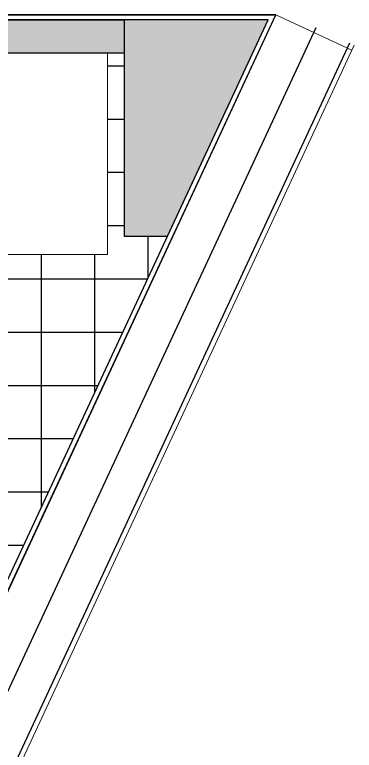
# Model space of a CAD drawing. Header units: metres. Extents: x 2690 to 3939, y 743 to 1123.
# Drawn here: x 3913.98 to 3924.1, y 778.11 to 800.04 of the extents above; entities that cross this region are included whole.
import ezdxf

# ---------------------------------------------------------------- set-up
doc = ezdxf.new("R2010")
doc.units = ezdxf.units.M
for name, color, linetype in [('000 - Cota', 8, 'Continuous'), ('001', 1, 'Continuous'), ('01', 1, 'Continuous'), ('02', 2, 'Continuous'), ('03', 3, 'Continuous')]:
    doc.layers.add(name, color=color, linetype=linetype)
doc.layers.add('ALVENARIA', color=4, linetype='Continuous', lineweight=18)
doc.layers.add('ARQHATCH', color=8, linetype='Continuous', lineweight=0)
doc.layers.add('EST - Laje_Caneta_No__218', color=7, linetype='Continuous', lineweight=13, true_color=0x4a4a4a)

msp = doc.modelspace()

# ---------------------------------------------------------------- hatches: boundary and pattern name
at = {"layer": '001', "true_color": 0x939598}
h = msp.add_hatch(dxfattribs=at)
h.set_pattern_fill('NET', color=252, scale=0.5)
h.paths.add_polyline_path([(3918.5284, 793.4357), (3917.2406, 793.4357), (3917.2406, 798.8857), (3916.7406, 798.8857), (3916.7406, 792.8857), (3912.9406, 792.8857), (3912.9406, 798.8857), (3910.9406, 798.8857), (3910.9406, 799.8857), (3910.7406, 799.8857), (3910.7406, 792.4857), (3911.3406, 792.4857), (3911.3406, 784.2048), (3912.3406, 784.2048), (3912.3406, 783.9048, -0.3980255), (3913.2392, 783.0548), (3913.2406, 783.0548), (3913.2406, 783.0048), (3912.3406, 783.0048), (3912.3406, 782.9048), (3913.6334, 782.9048)])
h.paths.add_polyline_path([(3910.7406, 799.8857), (3909.7406, 799.8857), (3909.7406, 799.4107), (3909.7406, 796.7107), (3909.7406, 796.2357), (3909.7406, 796.0857), (3909.7406, 794.1857), (3909.7406, 793.8857), (3909.7406, 793.3857), (3909.7406, 792.5857), (3909.7406, 792.4857), (3910.7406, 792.4857)])
h.paths.add_polyline_path([(3911.3406, 792.4857), (3910.7406, 792.4857), (3910.3406, 792.4857), (3910.3406, 792.3357), (3910.3406, 787.8357), (3910.3406, 787.4357), (3910.3406, 784.4357), (3910.3406, 784.2048), (3911.3406, 784.2048)])
h.paths.add_polyline_path([(3910.3406, 792.3357), (3910.3406, 792.4857), (3909.7406, 792.4857), (3909.7406, 792.3357), (3906.2906, 792.3357), (3906.2906, 787.8357), (3906.9906, 787.8357), (3909.9906, 787.8357), (3910.3406, 787.8357)])
h.paths.add_polyline_path([(3906.5906, 779.5357), (3906.4406, 779.5357), (3906.4406, 780.1357), (3906.2906, 780.1357), (3905.0906, 780.1357), (3904.9406, 780.1357), (3904.6656, 780.1357), (3903.7562, 780.1357), (3903.7562, 780.0857), (3903.6562, 780.0857), (3903.6562, 780.1357), (3900.1406, 780.1357, -0.3960122), (3899.3906, 779.3373), (3899.3906, 779.3357), (3899.3406, 779.3357), (3899.3406, 780.1357), (3899.1906, 780.1357), (3899.1906, 775.0357), (3906.5906, 775.0357)])
h.paths.add_polyline_path([(3900.1406, 780.1357), (3900.1406, 780.2857), (3899.3406, 780.2857), (3899.3406, 780.1357), (3899.3906, 780.1357), (3899.3906, 779.3373, 0.3960122)])
at = {"layer": 'ARQHATCH', "true_color": 0x139b48}
h = msp.add_hatch(dxfattribs=at)
h.set_pattern_fill('AR-CONC', color=114, scale=0.001)
h.set_pattern_definition([(50, (105, 0), (0.182184669, -0.0159390855), [0.01905, -0.20955]), (355, (105, 0), (-0.035243421, 0.191056845), [0.01524, -0.167640584]), (100.4514447, (105.01518, -0.00133), (0.146941247, 0.175117752), [0.016190009, -0.178090245]), (46.1842, (105, 0.0508), (0.271079041, -0.042042328), [0.028575, -0.314325]), (96.6355576, (105.0226, 0.0473), (0.237404134, 0.247426125), [0.024285023, -0.267135608]), (351.184151, (105, 0.0508), (0.237404134, 0.247426125), [0.022859967, -0.251459732]), (21, (105.0254, 0.0381), (0.151614391, -0.102265198), [0.01905, -0.20955]), (326, (105.0254, 0.0381), (0.061802028, 0.184187966), [0.01524, -0.16764]), (71.451445, (105.03803, 0.02958), (0.213416419, 0.081922769), [0.016190009, -0.178089938]), (37.5, (105, 0), (0.0030886033, 0.0845550389), [0, -0.165608, 0, -0.17018, 0, -0.168275]), (7.5, (105, 0), (0.0668196625, 0.1001805748), [0, -0.097028, 0, -0.161798, 0, -0.064135]), (327.5, (104.94336, 0), (0.1355905952, -0.005728744), [0, -0.0635, 0, -0.19812, 0, -0.26289]), (317.5, (104.91796, 0), (0.1481291814, 0.025426491), [0, -0.08255, 0, -0.131572, 0, -0.18669])])
h.paths.add_polyline_path([(3913.4618, 782.5357), (3911.3406, 782.5357), (3911.3406, 779.5357), (3912.0675, 779.5357)])
h.paths.add_polyline_path([(3911.3406, 782.5357), (3910.4906, 782.5357), (3910.4906, 779.5357), (3911.3406, 779.5357)])
h.paths.add_polyline_path([(3921.5265, 799.8857), (3917.2406, 799.8857), (3917.2406, 798.8857), (3917.2406, 793.4357), (3918.5284, 793.4357)])
h.paths.add_polyline_path([(3917.2406, 799.8857), (3910.9406, 799.8857), (3910.9406, 798.8857), (3917.2406, 798.8857)])

# ---------------------------------------------------------------- linework, layer by layer
at = {"layer": '000 - Cota'}
for points in [[(3901.9677, 768.783, 0.2167486), (3911.3566, 774.6842), (3922.9627, 799.6564)], [(3902.0609, 767.6857, 0.2192338), (3912.3205, 774.1483), (3923.9602, 799.1928)]]:
    msp.add_lwpolyline(points, format="xyb", dxfattribs=at)
at = {"layer": '01'}
for points in [[(3917.2406, 798.8857), (3910.9406, 798.8857), (3910.9406, 799.8857), (3917.2406, 799.8857)], [(3921.5265, 799.8857), (3917.2406, 799.8857), (3917.2406, 793.4357), (3918.5284, 793.4357)]]:
    msp.add_lwpolyline(points, close=True, dxfattribs=at)
at = {"layer": '02'}
msp.add_lwpolyline([(3921.7606, 800.0357), (3899.0406, 800.0357), (3899.0406, 770.0357), (3901.9006, 770.0357, 0.2126278), (3910.2629, 775.297)], format="xyb", close=True, dxfattribs=at)
at = {"layer": '03'}
for p, q in [((3909.7406, 800.0357), (3921.7606, 800.0357)), ((3921.5265, 799.8857), (3909.7406, 799.8857)), ((3913.6334, 782.9048), (3921.5265, 799.8857)), ((3913.7291, 782.7548), (3921.7606, 800.0357))]:
    msp.add_line(p, q, dxfattribs=at)
at = {"layer": 'ALVENARIA'}
msp.add_lwpolyline([(3912.9406, 792.8857), (3912.9406, 798.8857), (3916.7406, 798.8857), (3916.7406, 792.8857), (3912.9406, 792.8857)], dxfattribs=at)
at = {"layer": 'EST - Laje_Caneta_No__218', "color": 251, "linetype": 'Continuous', "lineweight": 13, "true_color": 0x4a4a4a}
msp.add_line((3921.7606, 800.0357), (3924.0277, 798.982), dxfattribs=at)
at = {"layer": 'EST - Laje_Caneta_No__218', "color": 251, "linetype": 'Continuous', "lineweight": 13, "true_color": 0x4a4a4a, "flags": 128}
msp.add_lwpolyline([(3902.0707, 767.5357, 0.219601), (3912.452, 774.0754), (3924.0962, 799.1295)], format="xyb", dxfattribs=at)

doc.saveas('drawing.dxf')
